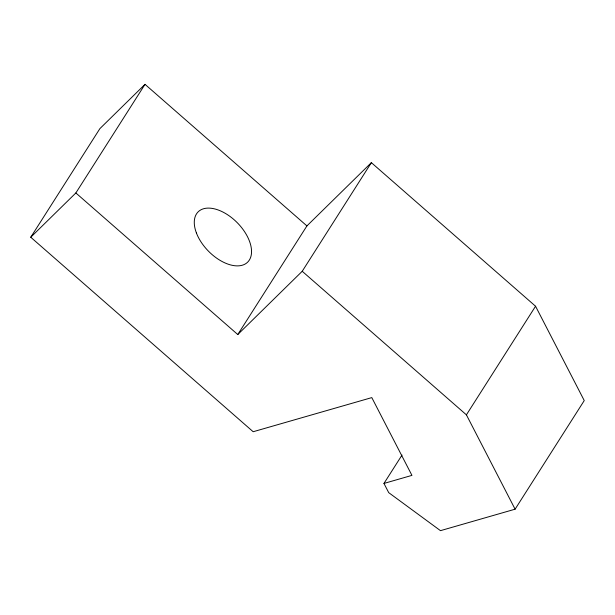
<?xml version="1.0" encoding="UTF-8"?>
<svg xmlns="http://www.w3.org/2000/svg" width="615" height="615" viewBox="0 0 615 615"><rect width="100%" height="100%" fill="white"/><g stroke="black" fill="none" stroke-linecap="round" stroke-linejoin="round"><path stroke-width="0.92" d="M306.916 225.913L371.36 162.652L535.557 306.232L584.25 400.573L515.101 509.189L440.478 530.66L388.718 492.646L383.96 483.436L411.942 475.38L371.798 397.605L253.172 431.73L30.75 237.244L99.899 128.62L145.009 84.34L306.916 225.913L237.767 334.537L75.86 192.956L145.009 84.34M237.767 334.537L302.219 271.276L371.36 162.652M383.96 483.436L402.018 455.062M515.101 509.189L466.408 414.848L535.557 306.232M30.75 237.244L75.86 192.956M302.219 271.276L466.408 414.848M196.408 232.954A35.286 20.249 45.5 0 0 245.546 263.797A35.286 20.249 45.5 0 0 226.758 214.228A35.286 20.249 45.5 0 0 196.408 232.954"/></g></svg>
